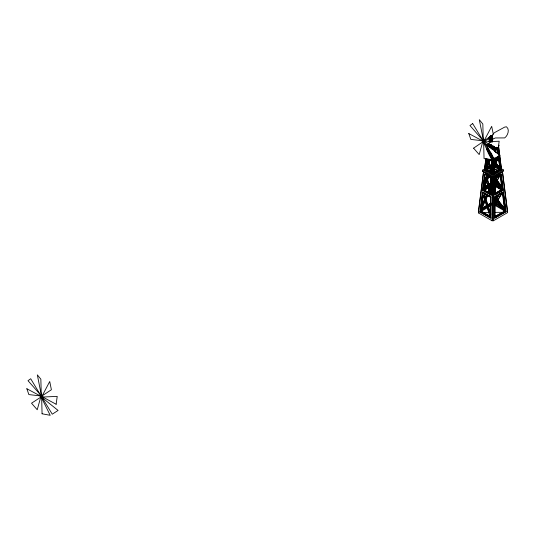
<?xml version="1.0" encoding="UTF-8"?>
<svg xmlns="http://www.w3.org/2000/svg" width="535" height="535" viewBox="0 0 535 535"><rect width="100%" height="100%" fill="white"/><g stroke="black" fill="none" stroke-linecap="round" stroke-linejoin="round"><path stroke-width="0.8" d="M490.515 214.341L490.555 197.308L483.8 193.409L490.515 214.341L490.862 214.181L484.142 193.249L486.843 194.807M490.635 178.122L490.608 191.002L485.987 175.433L490.983 177.961M490.869 195.168L490.903 177.767L484.63 174.142L482.563 190.38L491.21 195.014L491.25 177.607L484.971 173.982L482.563 190.38M488.074 159.497L491.545 171.046L491.571 161.109L488.281 159.209M490.227 152.034L491.598 157.424L491.605 154.087M489.11 159.183L491.926 160.808L491.698 173.307L491.725 160.901L488.91 159.276M491.805 153.993L491.953 159.764M502.385 171.615L507.608 212.582L493.43 220.768L492.053 220.761L492.146 176.731L485.024 172.618M495.604 173.012L492.441 174.791L492.481 155.732M492.742 220.447L492.835 176.41M498.473 146.115L501.522 170.016L493.243 174.798L492.842 174.611L492.882 157.203M493.243 174.798L493.283 157.39M493.43 220.768L493.524 176.731L501.703 172.009M493.792 173.22L493.818 160.808L498.974 157.832L500.646 169.468L493.792 173.22L500.646 169.468M493.992 173.313L494.019 160.901L499.175 157.925M497.851 147.526L499.048 156.915L494.019 159.811L494.026 157.484M494.153 172.504L499.75 169.274L493.945 172.41L493.972 161.971M494.634 216.682L494.668 198.793L504.572 211.305L494.634 216.682L504.572 211.305M494.681 193.556L494.714 179.793L501.883 189.758L494.681 193.556L501.536 189.597M494.795 177.801L494.761 195.094L503.375 190.119L501.322 174.035L494.454 177.64L497.71 175.761M494.975 216.842L495.015 198.953M495.029 193.717L495.056 179.954L501.883 189.758M41.884 396.595L41.73 396.174M483.586 141.501C482.222 141.374 484.315 140.886 483.366 141.835C482.269 140.217 484.342 142.196 483.7 140.999M478.377 212.074L483.493 171.822M492.053 220.761L478.377 212.87L483.6 171.795M485.934 158.614L484.463 170.183L484.864 170.003L484.463 169.722L485.827 158.982M486.984 149.887L487.405 146.583M486.984 150.348L487.405 147.045M485.298 165.75L485.512 164.105M485.82 161.644L486.034 159.998M487.392 149.312L487.706 146.844M485.285 166.693L485.492 165.041M485.807 162.56L486.021 160.908M487.492 149.339L487.699 147.687M479.868 211.92L482.389 192.085L490.822 196.954L490.776 218.22L479.868 211.92L491.123 218.059M491.698 173.307L485.332 169.635L486.696 158.888M487.606 151.532L488.107 147.586M480.209 211.76L482.731 191.925M485.332 169.635L486.897 158.795M487.806 151.445L488.107 149.071M486.609 162.587L486.803 161.028M485.947 169.274L487.378 159.497L491.478 172.257L485.947 169.274L491.478 172.257M488.094 152.201L488.508 149.198M486.148 169.18L487.378 159.497M488.201 152.863L488.582 149.86M490.053 216.581L480.925 211.305L483.031 194.707L490.053 216.581L490.401 216.421L489.645 214.074M483.62 189.764L485.252 176.911L490.194 193.556L483.62 189.764L490.535 193.402M480.925 211.305L483.279 195.335M483.961 189.604L485.499 177.56M56.142 404.246L57.218 396.388L42.72 397.037L56.135 404.246M473.642 148.128L482.71 141.935L479.193 154.588L473.609 148.182M492.715 134.767L492.26 136.973L493.237 139.033L495.223 137.963L504.692 137.91C507.809 135.643 510.015 129.463 506.471 126.788L504.692 127.089L494.567 132.606L493.237 133.777M498.058 148.998L499.188 141.22L484.69 141.862L498.065 149.058M26.87 388.784L40.252 395.9L28.863 394.583L26.837 388.684M488.335 152.328L489.284 150.141M488.221 153.197L489.171 151.01M488.709 152.93L489.324 151.492M488.595 153.786L489.525 151.632M484.583 183.271L487.499 176.517M484.603 184.261L486.549 179.753M487.198 178.255L488.167 176.002M488.662 176.323L484.055 186.983L484.396 187.217L490.642 183.612M484.396 187.217L489.003 176.563M491.678 136.171L492.086 136.137M489.124 159.871L486.315 166.619L489.324 160.012M490.796 156.2L491.464 154.735L490.996 156.34M490.04 159.825L486.429 167.749L489.839 159.684M491.15 156.808L492.013 155.504M481.881 205.025L484.603 199.06M485.278 197.575L486.636 194.593M487.659 192.353L490.374 186.387L490.715 186.628L488 192.593M481.888 206.008L484.944 199.301M485.626 197.81L486.984 194.827M487.552 194.961L481.406 208.449L481.754 208.69L490.662 203.541M488.575 192.714L489.599 190.467M490.281 188.969L490.963 187.471M481.754 208.69L485.506 200.444M486.188 198.946L487.893 195.201M488.923 192.954L489.946 190.701M494.581 150.756L495.718 148.663M494.781 150.616L495.918 148.523M495.156 151.699L497.282 147.774M495.356 151.559L497.129 148.289M496.206 178.67L497.343 176.583M498.065 175.647L495.069 180.763M499.088 185.505L495.484 183.425L499.978 175.152M495.484 183.425L496.574 181.806M497.323 180.429L500.319 174.918M42.412 398.02L52.269 414.197L58.094 410.432L42.526 397.946C43.542 397.177 40.446 393.064 40.346 395.907M482.376 140.003C483.673 138.873 485.212 142.19 484.369 142.858M496.848 159.055L494.233 163.255L497.048 158.915M494.5 164.666L500.031 167.609L494.5 164.666L498.192 158.741M494.701 164.526L498.393 158.601M495.116 199.354L495.116 200.986L499.315 194.238M496.721 198.726L499.663 193.998M501.904 207.058L495.577 203.414L502.164 192.834M495.577 203.414L496.801 201.762M497.677 200.351L502.505 192.593M468.76 133.543L482.222 140.725L470.833 139.414L468.794 133.516M40.453 394.977L30.696 378.74L28.001 380.699L40.56 394.91M472.679 123.565L469.971 125.531L482.416 139.816M499.743 167.87L494.079 164.606L499.944 167.736M499.737 170.625L501.522 169.555L498.473 145.647M494.815 186.621L495.156 184.715L500.78 187.959M501.509 189.564L495.423 186.046L495.082 186.287L501.837 190.186M495.116 200.986L495.457 199.12M502.358 207.633L494.862 203.3L495.203 203.066L501.342 206.61M493.979 158.915L500.064 155.264L482.597 141.601M494.34 158.962L484.389 142.852M472.666 123.572L482.53 139.742M42.492 397.966L41.503 397.806L40.627 396.769M491.886 142.136L491.886 136.311L490.702 136.993L489.518 136.311M489.331 142.243L489.451 137.93M490.515 137.321L492.26 136.311L492.26 141.374M483.941 141.661L492.24 136.873M490.515 138.685L492.073 137.789M486.897 145.252L488.957 144.062M487.231 145.079L489.331 143.868L489.331 146.282L493.223 148.529L490.889 144.483M488.783 145.553L490.214 144.423M490.889 144.771L492.788 148.061L490.889 144.771L490.889 147.178M490.702 145.279L489.144 146.182L486.99 144.931M489.331 146.496L490.889 145.594L488.361 144.136M493.21 146.062L494.159 147.272L492.073 146.062L490.515 146.964L490.515 144.544M490.702 147.071L492.26 146.169L490.702 147.285L490.702 144.437M491.277 146.991L492.895 147.627L494.333 146.804M488.896 146.409L492.895 148.717L494.962 147.526M496.534 147.232L493.303 149.098L489.645 147.453M491.565 148.723L492.895 149.492L496.333 147.513M495.664 152.241L493.845 149.633L497.015 147.8M497.216 147.894L493.845 149.633M498.145 154.334L497.155 148.014L494.307 149.653L496.38 152.428M494.514 149.746L497.356 148.108M489.124 154.301L491.15 153.13M489.445 154.301L491.344 153.197M489.324 154.441L491.351 153.271M489.01 154.802L491.545 153.338M489.385 155.244L491.317 154.127M489.585 155.384L491.518 154.267M489.585 156.073L491.665 154.876M494.18 159.009L497.978 156.608M494.019 159.811L499.048 156.915M497.784 158.815L494.313 160.814L499.871 167.823L498.68 158.507L499.871 167.823M494.514 160.908L498.68 158.507M486.228 167.609L491.832 164.372L491.825 161.102M485.994 167.923L491.832 164.372M500.686 168.378L503.428 169.956L503.428 171.294L492.835 177.413L482.55 171.474L482.55 170.143L484.67 168.92M490.321 165.656L491.732 164.84M486.195 168.064L492.187 164.606M486.241 168.251L491.692 165.108M484.463 169.722L492.046 165.342M486.241 169.207L491.759 166.017M486.449 169.755L491.805 166.659M489.231 171.361L490.568 170.585M493.919 168.652L495.932 167.495L493.845 166.285M494.072 170.29L497.423 168.351L499.509 169.555M496.982 172.216L498.359 171.421M482.55 170.143L492.835 176.075L503.428 169.956M499.021 175.005L500.325 174.249M501.195 186.227L495.249 177.68L496.64 176.878M498.038 176.075L499.429 175.273M495.597 177.847L500.466 175.032L501.997 187.043L495.249 177.68M484.75 186.581L487.525 184.976M488.91 184.18L490.996 182.977M483.901 187.384L490.595 183.518M483.573 188.006L490.936 183.759M483.747 189.036L490.548 185.11M484.095 189.27L490.889 185.344M483.954 190.099L490.374 186.387M484.295 190.333L488.575 187.865M494.414 194.934L503.375 190.119M495.089 196.405L498.486 194.446M499.851 193.657L501.208 192.874M495.972 196.398L497.403 195.576M498.827 194.753L502.398 192.694L504.431 208.657L495.771 197.468M482.095 208.055L491.003 202.912M482.002 208.416L486.997 205.534M488.422 204.711L490.562 203.481M480.925 209.479L490.903 203.715M481.239 209.666L491.217 203.902M481.212 210.436L486.883 207.165M488.301 206.343L491.137 204.711M481.192 211.318L491.117 205.594M494.367 218.059L506.117 211.639L503.595 191.858L494.755 196.96L494.708 218.22L506.117 211.639M488.676 149.111L491.357 158.915M491.571 161.109L488.482 159.116M490.903 177.767L491.25 177.607M490.555 197.308L490.896 197.148M478.377 212.87L479.066 212.549M487.298 169.976L490.555 169.943M493.805 169.909L499.489 169.849M483.159 212.509L490.535 212.428M494.628 212.388L502.82 212.301M482.55 171.474L483.707 171.474M494.019 160.901L500.446 169.374L498.974 157.832M501.114 169.829L501.522 170.016M492.26 136.311L491.946 137.856L490.762 137.174M490.702 135.629L491.886 136.311M490.762 135.81L492.006 136.458M492.26 136.746L490.702 135.843L490.702 142.263M490.822 137.141L492.006 137.823M489.451 136.565L492.073 138.003L490.515 138.893L489.331 138.211L489.518 142.136M489.331 136.632L490.575 137.281M490.702 137.421L492.073 138.211L490.889 138.893L489.331 138.003M489.518 137.896L490.889 138.685M489.391 137.97L490.635 138.612M488.789 144.176L490.889 145.38L489.144 146.389L489.144 143.688L487.051 145.179M488.174 144.249L490.515 145.594M490.702 145.701L494.594 147.734L493.818 146.389M488.783 145.252L490.408 146.49M492.788 148.061L487.418 144.972M488.89 146.242L493.036 148.636L490.702 144.59M494.206 165.328L498.861 168.017M493.805 165.609L499.122 168.679M485.533 169.541L491.899 173.213M485.526 170.384L486.857 171.153M490.18 173.072L492.842 174.611M484.463 170.183L492.441 174.791M486.997 175.661L490.314 177.573M495.825 183.184L498.707 184.849M495.156 183.104L498.58 185.083M499.603 186.113L494.808 183.345L494.801 180.857M494.815 184.95L501.843 189.009M482.904 190.219L491.21 195.014M483.433 192.333L490.461 196.392M488.194 195.589L489.545 196.365M495.925 203.173L500.84 206.015M502.947 207.232L505.06 208.443M503.388 207.787L504.752 208.576M494.648 204.303L504.01 209.707M494.681 205.193L504.037 210.596M481.266 211.144L490.401 216.421M494.801 161.443L499.67 167.729M494.173 162.065L499.75 169.274M494.48 162.627L499.55 169.18M494.407 196.8L505.769 211.479L503.248 191.697M494.668 198.793L504.231 211.144M494.775 150.322L496.647 153.01M494.454 177.64L503.027 189.958L500.974 173.875M493.631 146.496L494.407 147.847L492.073 146.496L492.073 146.062M487.626 158.828L491.545 171.046M487.178 159.59L491.277 172.35M483.627 195.328L488.642 210.95M489.579 150.616L491.598 157.424M488.896 149.86L490.896 156.581M486.562 176.055L490.722 190.065M485.833 177.546L487.01 181.512M487.479 183.097L488.656 187.056M489.124 188.641L490.301 192.607M502.485 171.635L507.608 211.78M498.908 152.522L499.122 154.167M499.436 156.641L499.643 158.293M499.964 160.761L500.171 162.413M500.486 164.887L500.7 166.532M497.751 148.215L498.546 154.475M499.208 161.162L499.416 162.774M499.723 165.188L499.931 166.8M497.155 148.014L497.851 153.465M500.125 174.871L501.556 186.08M495.423 186.046L495.443 193.402M495.156 184.715L495.102 193.637M494.855 200.799L494.862 203.3M494.072 162.132L494.079 164.606M493.491 146.055L493.497 147.693M499.081 145.145L499.081 145.928M492.895 148.717L492.895 149.492M492.835 176.075L492.835 177.413M492.073 142.203L492.073 136.632L490.889 137.321L490.889 142.096M490.515 137.1L490.515 142.123M489.518 144.557L489.518 146.389M489.144 137.134L489.144 142.049M41.088 396.335L41.556 396.856L41.088 396.335M42.225 395.766L51.4 389.747L49.722 381.502L42.245 395.733M484.195 140.598L493.37 134.573L491.692 126.334L484.202 140.578M42.064 413.782L50.196 415.307L41.67 398.047L42.064 413.776M41.275 394.91L40.854 379.188L37.33 374.861L41.289 394.897M40.138 395.325C39.717 396.642 41.269 398.99 42.68 397.859C43.522 396.575 41.757 393.88 40.292 395.071L40.138 395.325M482.109 140.157C481.687 141.474 483.245 143.821 484.65 142.691C485.492 141.407 483.727 138.712 482.262 139.902L482.109 140.157M40.72 397.211L37.223 409.757L31.525 403.203L40.72 397.211M502.739 192.854L495.604 196.974L504.772 208.817L502.739 192.854M483.292 139.709L479.3 119.693L482.824 124.02L483.272 139.715M492.167 160.139L484.041 158.601L483.667 142.838L492.167 160.139"/></g></svg>
